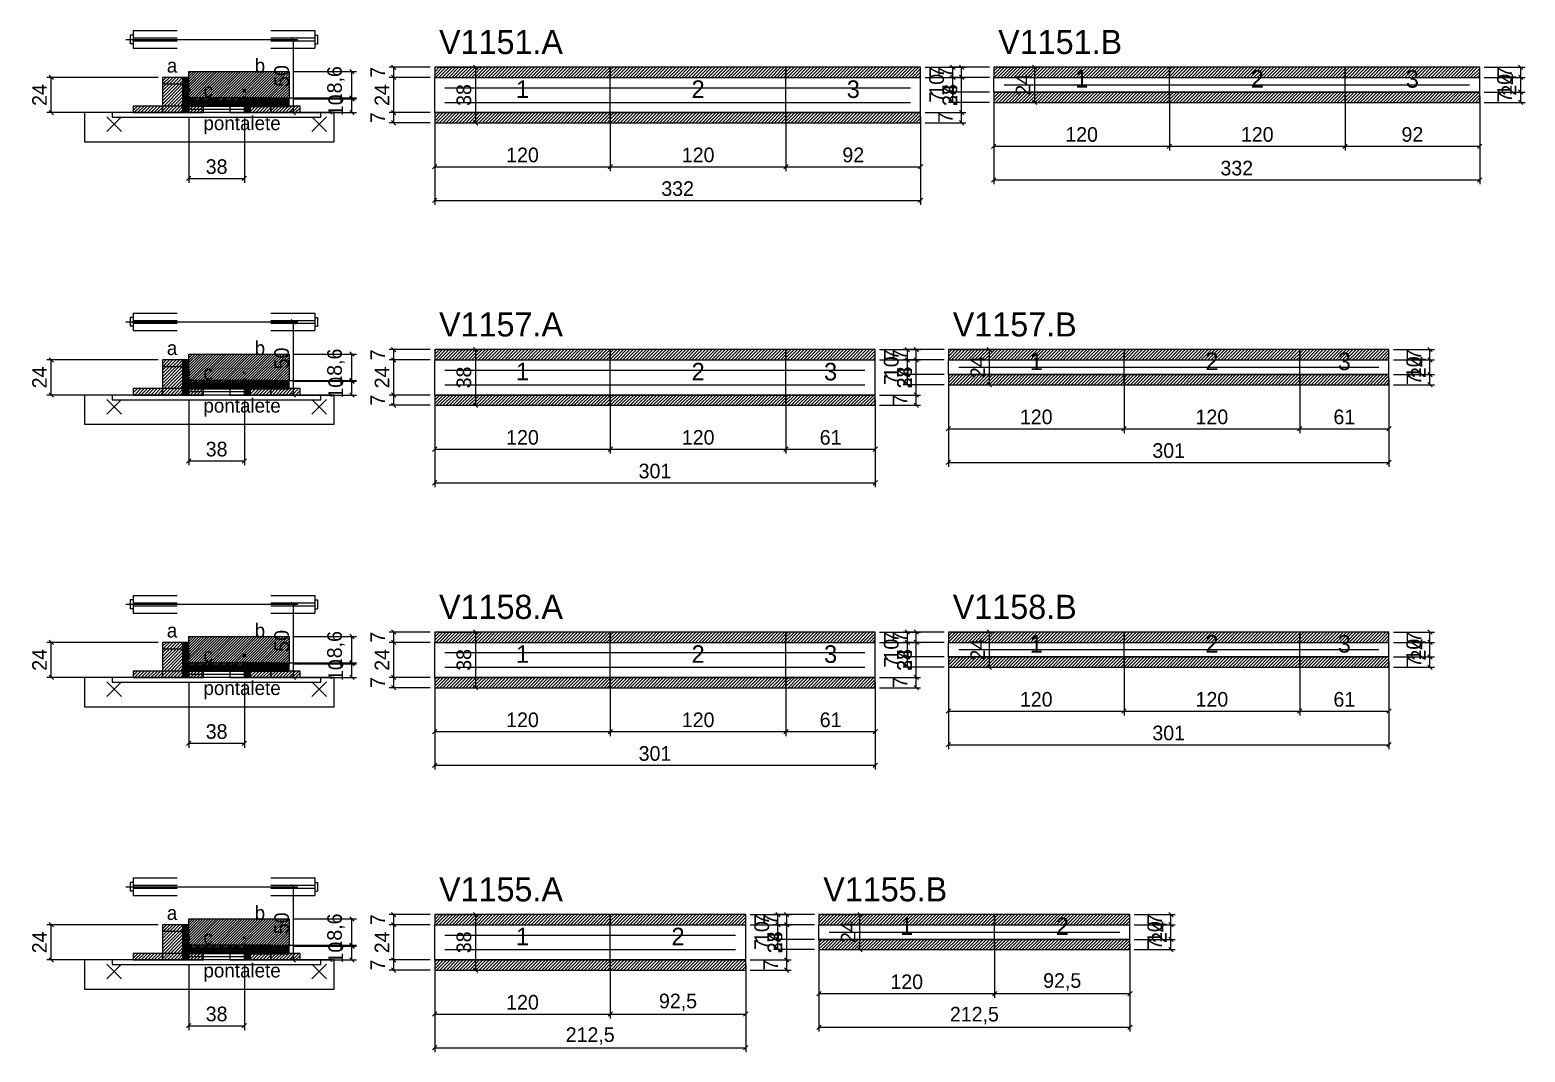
# Model space of a CAD drawing. Extents: x -10500 to 3070, y -11667 to 1250.
# Drawn here: x -69 to 953, y -11667 to -10968 of the extents above; entities that cross this region are included whole.
import ezdxf
from ezdxf.enums import TextEntityAlignment as Align

# ---------------------------------------------------------------- set-up
doc = ezdxf.new("R2010")
doc.units = 0
for name, color, linetype in [('5', 5, 'Continuous'), ('barrote', 126, 'Continuous'), ('CONCRETO', 251, 'Continuous'), ('COTA', 241, 'Continuous'), ('detalhes', 7, 'Continuous'), ('ESTRUTURACAO', 7, 'Continuous'), ('Hachura', 251, 'Continuous'), ('Madeira', 126, 'Continuous'), ('NOMENCLATURA', 7, 'Continuous'), ('Painéis', 200, 'Continuous'), ('presilha', 224, 'Continuous'), ('SARR_2.2x7', 40, 'Continuous'), ('SCO-___-LAJ', 224, 'Continuous'), ('TENSOR', 224, 'Continuous')]:
    doc.layers.add(name, color=color, linetype=linetype)
doc.dimstyles.new('PAINEL', dxfattribs={"dimtxt": 10, "dimasz": 3, "dimexe": 3, "dimexo": 3, "dimgap": 3, "dimtad": 1, "dimblk": 'OBLIQUE', "dimblk1": 'OBLIQUE', "dimcen": 2.5, "dimclrd": 4, "dimclre": 4, "dimclrt": 240, "dimazin": 3, "dimtfac": 1, "dimtmove": 0, "dimatfit": 3})

# ---------------------------------------------------------------- blocks, each defined once
blk = doc.blocks.new('PAR_ESQ')
for p, q in [((-1, -1), (1, 1)), ((-1, 1), (1, -1))]:
    blk.add_line(p, q)
blk = doc.blocks.new('PAR_FUNDO_ESQ')
for p, q in [((-1, -1), (1, 1)), ((-1, 1), (1, -1))]:
    blk.add_line(p, q)
blk = doc.blocks.new('PAR_FUNDO_DIR')
for p, q in [((-1, -1), (1, 1)), ((-1, 1), (1, -1))]:
    blk.add_line(p, q)
blk = doc.blocks.new('par_int_esq')
for p, q in [((-1, -1), (1, 1)), ((-1, 1), (1, -1))]:
    blk.add_line(p, q)
blk = doc.blocks.new('par_int_dir')
for p, q in [((-1, -1), (1, 1)), ((-1, 1), (1, -1))]:
    blk.add_line(p, q)
blk = doc.blocks.new('_OBLIQUE')
at = {"color": 0, "linetype": 'BYBLOCK'}
blk.add_line((-0.5, -0.5), (0.5, 0.5), dxfattribs=at)

msp = doc.modelspace()

# ---------------------------------------------------------------- hatches: boundary and pattern name
at = {"layer": 'COTA'}
h = msp.add_hatch(dxfattribs=at)
h.set_pattern_fill('ANSI31', scale=0.4)
h.paths.add_polyline_path([(40, -11017), (40, -10997), (108.5, -10997), (108.5, -11015.6), (78, -11015.6), (78, -11017)])
h = msp.add_hatch(dxfattribs=at)
h.set_pattern_fill('ANSI31', scale=0.5)
h.paths.add_polyline_path([(208, -11001), (328, -11001), (328, -10994), (208, -10994)])
h = msp.add_hatch(dxfattribs=at)
h.set_pattern_fill('ANSI31', scale=0.5)
h.paths.add_polyline_path([(328, -11001), (448, -11001), (448, -10994), (328, -10994)])
h = msp.add_hatch(dxfattribs=at)
h.set_pattern_fill('ANSI31', scale=0.5)
h.paths.add_polyline_path([(448, -11001), (540, -11001), (540, -10994), (448, -10994)])
h = msp.add_hatch(dxfattribs=at)
h.set_pattern_fill('ANSI31', scale=0.5)
h.paths.add_polyline_path([(590, -11001), (710, -11001), (710, -10994), (590, -10994)])
h = msp.add_hatch(dxfattribs=at)
h.set_pattern_fill('ANSI31', scale=0.5)
h.paths.add_polyline_path([(710, -11001), (830, -11001), (830, -10994), (710, -10994)])
h = msp.add_hatch(dxfattribs=at)
h.set_pattern_fill('ANSI31', scale=0.5)
h.paths.add_polyline_path([(830, -11001), (922, -11001), (922, -10994), (830, -10994)])
h = msp.add_hatch(dxfattribs=at)
h.set_pattern_fill('ANSI31', scale=0.5)
h.paths.add_polyline_path([(590, -11018), (710, -11018), (710, -11011), (590, -11011)])
h = msp.add_hatch(dxfattribs=at)
h.set_pattern_fill('ANSI31', scale=0.5)
h.paths.add_polyline_path([(710, -11018), (830, -11018), (830, -11011), (710, -11011)])
h = msp.add_hatch(dxfattribs=at)
h.set_pattern_fill('ANSI31', scale=0.5)
h.paths.add_polyline_path([(830, -11018), (922, -11018), (922, -11011), (830, -11011)])
h = msp.add_hatch(dxfattribs=at)
h.set_pattern_fill('ANSI31', scale=0.5)
h.paths.add_polyline_path([(208, -11032), (328, -11032), (328, -11025), (208, -11025)])
h = msp.add_hatch(dxfattribs=at)
h.set_pattern_fill('ANSI31', scale=0.5)
h.paths.add_polyline_path([(328, -11032), (448, -11032), (448, -11025), (328, -11025)])
h = msp.add_hatch(dxfattribs=at)
h.set_pattern_fill('ANSI31', scale=0.5)
h.paths.add_polyline_path([(448, -11032), (540, -11032), (540, -11025), (448, -11025)])
h = msp.add_hatch(dxfattribs=at)
h.set_pattern_fill('ANSI31', scale=0.4)
h.paths.add_polyline_path([(40, -11210), (40, -11190), (108.5, -11190), (108.5, -11208.6), (78, -11208.6), (78, -11210)])
h = msp.add_hatch(dxfattribs=at)
h.set_pattern_fill('ANSI31', scale=0.5)
h.paths.add_polyline_path([(208, -11194), (328, -11194), (328, -11187), (208, -11187)])
h = msp.add_hatch(dxfattribs=at)
h.set_pattern_fill('ANSI31', scale=0.5)
h.paths.add_polyline_path([(328, -11194), (448, -11194), (448, -11187), (328, -11187)])
h = msp.add_hatch(dxfattribs=at)
h.set_pattern_fill('ANSI31', scale=0.5)
h.paths.add_polyline_path([(448, -11194), (509, -11194), (509, -11187), (448, -11187)])
h = msp.add_hatch(dxfattribs=at)
h.set_pattern_fill('ANSI31', scale=0.5)
h.paths.add_polyline_path([(559, -11194), (679, -11194), (679, -11187), (559, -11187)])
h = msp.add_hatch(dxfattribs=at)
h.set_pattern_fill('ANSI31', scale=0.5)
h.paths.add_polyline_path([(679, -11194), (799, -11194), (799, -11187), (679, -11187)])
h = msp.add_hatch(dxfattribs=at)
h.set_pattern_fill('ANSI31', scale=0.5)
h.paths.add_polyline_path([(799, -11194), (860, -11194), (860, -11187), (799, -11187)])
h = msp.add_hatch(dxfattribs=at)
h.set_pattern_fill('ANSI31', scale=0.5)
h.paths.add_polyline_path([(559, -11211), (679, -11211), (679, -11204), (559, -11204)])
h = msp.add_hatch(dxfattribs=at)
h.set_pattern_fill('ANSI31', scale=0.5)
h.paths.add_polyline_path([(679, -11211), (799, -11211), (799, -11204), (679, -11204)])
h = msp.add_hatch(dxfattribs=at)
h.set_pattern_fill('ANSI31', scale=0.5)
h.paths.add_polyline_path([(799, -11211), (860, -11211), (860, -11204), (799, -11204)])
h = msp.add_hatch(dxfattribs=at)
h.set_pattern_fill('ANSI31', scale=0.5)
h.paths.add_polyline_path([(208, -11225), (328, -11225), (328, -11218), (208, -11218)])
h = msp.add_hatch(dxfattribs=at)
h.set_pattern_fill('ANSI31', scale=0.5)
h.paths.add_polyline_path([(328, -11225), (448, -11225), (448, -11218), (328, -11218)])
h = msp.add_hatch(dxfattribs=at)
h.set_pattern_fill('ANSI31', scale=0.5)
h.paths.add_polyline_path([(448, -11225), (509, -11225), (509, -11218), (448, -11218)])
h = msp.add_hatch(dxfattribs=at)
h.set_pattern_fill('ANSI31', scale=0.5)
h.paths.add_polyline_path([(208, -11387), (328, -11387), (328, -11380), (208, -11380)])
h = msp.add_hatch(dxfattribs=at)
h.set_pattern_fill('ANSI31', scale=0.5)
h.paths.add_polyline_path([(328, -11387), (448, -11387), (448, -11380), (328, -11380)])
h = msp.add_hatch(dxfattribs=at)
h.set_pattern_fill('ANSI31', scale=0.5)
h.paths.add_polyline_path([(448, -11387), (509, -11387), (509, -11380), (448, -11380)])
h = msp.add_hatch(dxfattribs=at)
h.set_pattern_fill('ANSI31', scale=0.5)
h.paths.add_polyline_path([(559, -11387), (679, -11387), (679, -11380), (559, -11380)])
h = msp.add_hatch(dxfattribs=at)
h.set_pattern_fill('ANSI31', scale=0.5)
h.paths.add_polyline_path([(679, -11387), (799, -11387), (799, -11380), (679, -11380)])
h = msp.add_hatch(dxfattribs=at)
h.set_pattern_fill('ANSI31', scale=0.5)
h.paths.add_polyline_path([(799, -11387), (860, -11387), (860, -11380), (799, -11380)])
h = msp.add_hatch(dxfattribs=at)
h.set_pattern_fill('ANSI31', scale=0.4)
h.paths.add_polyline_path([(40, -11403), (40, -11383), (108.5, -11383), (108.5, -11401.6), (78, -11401.6), (78, -11403)])
h = msp.add_hatch(dxfattribs=at)
h.set_pattern_fill('ANSI31', scale=0.5)
h.paths.add_polyline_path([(559, -11404), (679, -11404), (679, -11397), (559, -11397)])
h = msp.add_hatch(dxfattribs=at)
h.set_pattern_fill('ANSI31', scale=0.5)
h.paths.add_polyline_path([(679, -11404), (799, -11404), (799, -11397), (679, -11397)])
h = msp.add_hatch(dxfattribs=at)
h.set_pattern_fill('ANSI31', scale=0.5)
h.paths.add_polyline_path([(799, -11404), (860, -11404), (860, -11397), (799, -11397)])
h = msp.add_hatch(dxfattribs=at)
h.set_pattern_fill('ANSI31', scale=0.5)
h.paths.add_polyline_path([(208, -11418), (328, -11418), (328, -11411), (208, -11411)])
h = msp.add_hatch(dxfattribs=at)
h.set_pattern_fill('ANSI31', scale=0.5)
h.paths.add_polyline_path([(328, -11418), (448, -11418), (448, -11411), (328, -11411)])
h = msp.add_hatch(dxfattribs=at)
h.set_pattern_fill('ANSI31', scale=0.5)
h.paths.add_polyline_path([(448, -11418), (509, -11418), (509, -11411), (448, -11411)])
h = msp.add_hatch(dxfattribs=at)
h.set_pattern_fill('ANSI31', scale=0.5)
h.paths.add_polyline_path([(208, -11580), (328, -11580), (328, -11573), (208, -11573)])
h = msp.add_hatch(dxfattribs=at)
h.set_pattern_fill('ANSI31', scale=0.5)
h.paths.add_polyline_path([(328, -11580), (420.5, -11580), (420.5, -11573), (328, -11573)])
h = msp.add_hatch(dxfattribs=at)
h.set_pattern_fill('ANSI31', scale=0.5)
h.paths.add_polyline_path([(470.5, -11580), (590.5, -11580), (590.5, -11573), (470.5, -11573)])
h = msp.add_hatch(dxfattribs=at)
h.set_pattern_fill('ANSI31', scale=0.5)
h.paths.add_polyline_path([(590.5, -11580), (683, -11580), (683, -11573), (590.5, -11573)])
h = msp.add_hatch(dxfattribs=at)
h.set_pattern_fill('ANSI31', scale=0.4)
h.paths.add_polyline_path([(40, -11596), (40, -11576), (108.5, -11576), (108.5, -11594.6), (78, -11594.6), (78, -11596)])
h = msp.add_hatch(dxfattribs=at)
h.set_pattern_fill('ANSI31', scale=0.5)
h.paths.add_polyline_path([(470.5, -11597), (590.5, -11597), (590.5, -11590), (470.5, -11590)])
h = msp.add_hatch(dxfattribs=at)
h.set_pattern_fill('ANSI31', scale=0.5)
h.paths.add_polyline_path([(590.5, -11597), (683, -11597), (683, -11590), (590.5, -11590)])
h = msp.add_hatch(dxfattribs=at)
h.set_pattern_fill('ANSI31', scale=0.5)
h.paths.add_polyline_path([(208, -11611), (328, -11611), (328, -11604), (208, -11604)])
h = msp.add_hatch(dxfattribs=at)
h.set_pattern_fill('ANSI31', scale=0.5)
h.paths.add_polyline_path([(328, -11611), (420.5, -11611), (420.5, -11604), (328, -11604)])
at = {"layer": 'Hachura'}
h = msp.add_hatch(dxfattribs=at)
h.set_pattern_fill('ANSI31', scale=0.5)
h.paths.add_polyline_path([(22, -11025), (36, -11025), (36, -11001), (22, -11001)])
h = msp.add_hatch(dxfattribs=at)
h.set_pattern_fill('ANSI31', scale=0.5)
h.paths.add_polyline_path([(22, -11005.4), (36, -11005.4), (36, -11001), (22, -11001)])
h = msp.add_hatch(dxfattribs=at)
h.set_pattern_fill('SOLID')
h.paths.add_polyline_path([(36, -11025), (40, -11025), (40, -11001), (36, -11001)])
h = msp.add_hatch(dxfattribs=at)
h.set_pattern_fill('ANSI31', scale=0.5)
h.paths.add_polyline_path([(2, -11025), (22, -11025), (22, -11020.6), (2, -11020.6)])
h = msp.add_hatch(dxfattribs=at)
h.set_pattern_fill('SOLID')
h.paths.add_polyline_path([(40, -11020.6), (78, -11020.6), (78, -11017), (40, -11017)])
h = msp.add_hatch(dxfattribs=at)
h.set_pattern_fill('ANSI31', scale=0.5)
h.paths.add_polyline_path([(40, -11025), (50, -11025), (50, -11020.6), (40, -11020.6)])
h = msp.add_hatch(dxfattribs=at)
h.set_pattern_fill('SOLID')
h.paths.add_polyline_path([(78, -11025), (82, -11025), (82, -11015), (78, -11015)])
h = msp.add_hatch(dxfattribs=at)
h.set_pattern_fill('SOLID')
h.paths.add_polyline_path([(78, -11015), (108.5, -11015), (108.5, -11021), (78, -11021)])
h = msp.add_hatch(dxfattribs=at)
h.set_pattern_fill('ANSI31', scale=0.5)
h.paths.add_polyline_path([(82, -11025), (96, -11025), (96, -11015), (82, -11015)])
h = msp.add_hatch(dxfattribs=at)
h.set_pattern_fill('ANSI31', scale=0.5)
h.paths.add_polyline_path([(82, -11019.4), (96, -11019.4), (96, -11015), (82, -11015)])
h = msp.add_hatch(dxfattribs=at)
h.set_pattern_fill('ANSI31', scale=0.5)
h.paths.add_polyline_path([(96, -11025), (116, -11025), (116, -11020.6), (96, -11020.6)])
h = msp.add_hatch(dxfattribs=at)
h.set_pattern_fill('ANSI31', scale=0.5)
h.paths.add_polyline_path([(22, -11218), (36, -11218), (36, -11194), (22, -11194)])
h = msp.add_hatch(dxfattribs=at)
h.set_pattern_fill('ANSI31', scale=0.5)
h.paths.add_polyline_path([(22, -11198.4), (36, -11198.4), (36, -11194), (22, -11194)])
h = msp.add_hatch(dxfattribs=at)
h.set_pattern_fill('SOLID')
h.paths.add_polyline_path([(36, -11218), (40, -11218), (40, -11194), (36, -11194)])
h = msp.add_hatch(dxfattribs=at)
h.set_pattern_fill('ANSI31', scale=0.5)
h.paths.add_polyline_path([(2, -11218), (22, -11218), (22, -11213.6), (2, -11213.6)])
h = msp.add_hatch(dxfattribs=at)
h.set_pattern_fill('SOLID')
h.paths.add_polyline_path([(40, -11213.6), (78, -11213.6), (78, -11210), (40, -11210)])
h = msp.add_hatch(dxfattribs=at)
h.set_pattern_fill('ANSI31', scale=0.5)
h.paths.add_polyline_path([(40, -11218), (50, -11218), (50, -11213.6), (40, -11213.6)])
h = msp.add_hatch(dxfattribs=at)
h.set_pattern_fill('SOLID')
h.paths.add_polyline_path([(78, -11218), (82, -11218), (82, -11208), (78, -11208)])
h = msp.add_hatch(dxfattribs=at)
h.set_pattern_fill('SOLID')
h.paths.add_polyline_path([(78, -11208), (108.5, -11208), (108.5, -11214), (78, -11214)])
h = msp.add_hatch(dxfattribs=at)
h.set_pattern_fill('ANSI31', scale=0.5)
h.paths.add_polyline_path([(82, -11218), (96, -11218), (96, -11208), (82, -11208)])
h = msp.add_hatch(dxfattribs=at)
h.set_pattern_fill('ANSI31', scale=0.5)
h.paths.add_polyline_path([(82, -11212.4), (96, -11212.4), (96, -11208), (82, -11208)])
h = msp.add_hatch(dxfattribs=at)
h.set_pattern_fill('ANSI31', scale=0.5)
h.paths.add_polyline_path([(96, -11218), (116, -11218), (116, -11213.6), (96, -11213.6)])
h = msp.add_hatch(dxfattribs=at)
h.set_pattern_fill('ANSI31', scale=0.5)
h.paths.add_polyline_path([(22, -11411), (36, -11411), (36, -11387), (22, -11387)])
h = msp.add_hatch(dxfattribs=at)
h.set_pattern_fill('ANSI31', scale=0.5)
h.paths.add_polyline_path([(22, -11391.4), (36, -11391.4), (36, -11387), (22, -11387)])
h = msp.add_hatch(dxfattribs=at)
h.set_pattern_fill('SOLID')
h.paths.add_polyline_path([(36, -11411), (40, -11411), (40, -11387), (36, -11387)])
h = msp.add_hatch(dxfattribs=at)
h.set_pattern_fill('ANSI31', scale=0.5)
h.paths.add_polyline_path([(2, -11411), (22, -11411), (22, -11406.6), (2, -11406.6)])
h = msp.add_hatch(dxfattribs=at)
h.set_pattern_fill('SOLID')
h.paths.add_polyline_path([(40, -11406.6), (78, -11406.6), (78, -11403), (40, -11403)])
h = msp.add_hatch(dxfattribs=at)
h.set_pattern_fill('ANSI31', scale=0.5)
h.paths.add_polyline_path([(40, -11411), (50, -11411), (50, -11406.6), (40, -11406.6)])
h = msp.add_hatch(dxfattribs=at)
h.set_pattern_fill('SOLID')
h.paths.add_polyline_path([(78, -11411), (82, -11411), (82, -11401), (78, -11401)])
h = msp.add_hatch(dxfattribs=at)
h.set_pattern_fill('SOLID')
h.paths.add_polyline_path([(78, -11401), (108.5, -11401), (108.5, -11407), (78, -11407)])
h = msp.add_hatch(dxfattribs=at)
h.set_pattern_fill('ANSI31', scale=0.5)
h.paths.add_polyline_path([(82, -11411), (96, -11411), (96, -11401), (82, -11401)])
h = msp.add_hatch(dxfattribs=at)
h.set_pattern_fill('ANSI31', scale=0.5)
h.paths.add_polyline_path([(82, -11405.4), (96, -11405.4), (96, -11401), (82, -11401)])
h = msp.add_hatch(dxfattribs=at)
h.set_pattern_fill('ANSI31', scale=0.5)
h.paths.add_polyline_path([(96, -11411), (116, -11411), (116, -11406.6), (96, -11406.6)])
h = msp.add_hatch(dxfattribs=at)
h.set_pattern_fill('ANSI31', scale=0.5)
h.paths.add_polyline_path([(22, -11604), (36, -11604), (36, -11580), (22, -11580)])
h = msp.add_hatch(dxfattribs=at)
h.set_pattern_fill('ANSI31', scale=0.5)
h.paths.add_polyline_path([(22, -11584.4), (36, -11584.4), (36, -11580), (22, -11580)])
h = msp.add_hatch(dxfattribs=at)
h.set_pattern_fill('SOLID')
h.paths.add_polyline_path([(36, -11604), (40, -11604), (40, -11580), (36, -11580)])
h = msp.add_hatch(dxfattribs=at)
h.set_pattern_fill('SOLID')
h.paths.add_polyline_path([(78, -11604), (82, -11604), (82, -11594), (78, -11594)])
h = msp.add_hatch(dxfattribs=at)
h.set_pattern_fill('SOLID')
h.paths.add_polyline_path([(78, -11594), (108.5, -11594), (108.5, -11600), (78, -11600)])
h = msp.add_hatch(dxfattribs=at)
h.set_pattern_fill('ANSI31', scale=0.5)
h.paths.add_polyline_path([(82, -11604), (96, -11604), (96, -11594), (82, -11594)])
h = msp.add_hatch(dxfattribs=at)
h.set_pattern_fill('ANSI31', scale=0.5)
h.paths.add_polyline_path([(82, -11598.4), (96, -11598.4), (96, -11594), (82, -11594)])
h = msp.add_hatch(dxfattribs=at)
h.set_pattern_fill('ANSI31', scale=0.5)
h.paths.add_polyline_path([(2, -11604), (22, -11604), (22, -11599.6), (2, -11599.6)])
h = msp.add_hatch(dxfattribs=at)
h.set_pattern_fill('SOLID')
h.paths.add_polyline_path([(40, -11599.6), (78, -11599.6), (78, -11596), (40, -11596)])
h = msp.add_hatch(dxfattribs=at)
h.set_pattern_fill('ANSI31', scale=0.5)
h.paths.add_polyline_path([(40, -11604), (50, -11604), (50, -11599.6), (40, -11599.6)])
h = msp.add_hatch(dxfattribs=at)
h.set_pattern_fill('ANSI31', scale=0.5)
h.paths.add_polyline_path([(96, -11604), (116, -11604), (116, -11599.6), (96, -11599.6)])
at = {"layer": 'HACHURACONCRETO'}
h = msp.add_hatch(dxfattribs=at)
h.set_pattern_fill('ANSI31', scale=0.3)
h.paths.add_polyline_path([(40, -11020.6), (78, -11020.6), (78, -11015), (40, -11015)])
h = msp.add_hatch(dxfattribs=at)
h.set_pattern_fill('ANSI31', scale=0.3)
h.paths.add_polyline_path([(40, -11213.6), (78, -11213.6), (78, -11208), (40, -11208)])
h = msp.add_hatch(dxfattribs=at)
h.set_pattern_fill('ANSI31', scale=0.3)
h.paths.add_polyline_path([(40, -11406.6), (78, -11406.6), (78, -11401), (40, -11401)])
h = msp.add_hatch(dxfattribs=at)
h.set_pattern_fill('ANSI31', scale=0.3)
h.paths.add_polyline_path([(40, -11599.6), (78, -11599.6), (78, -11594), (40, -11594)])

# ---------------------------------------------------------------- linework, layer by layer
for p, q in [((2, -10969), (32, -10969)), ((2, -10969), (2, -10981)), ((96, -10969), (126, -10969)), ((126, -10969), (126, -10981)), ((0, -10972), (0, -10978)), ((2, -10972), (0, -10972)), ((2, -10978), (0, -10978)), ((2, -10974), (32, -10974)), ((2, -10976), (32, -10976)), ((2, -10981), (32, -10981)), ((96, -10974), (126, -10974)), ((96, -10976), (126, -10976)), ((96, -10981), (126, -10981)), ((126, -10972), (128, -10972)), ((126, -10978), (128, -10978)), ((128, -10972), (128, -10978)), ((0, -11165), (0, -11171)), ((2, -11165), (0, -11165)), ((2, -11162), (32, -11162)), ((2, -11162), (2, -11174)), ((96, -11162), (126, -11162)), ((126, -11162), (126, -11174)), ((126, -11165), (128, -11165)), ((128, -11165), (128, -11171)), ((2, -11171), (0, -11171)), ((2, -11167), (32, -11167)), ((2, -11169), (32, -11169)), ((2, -11174), (32, -11174)), ((96, -11167), (126, -11167)), ((96, -11169), (126, -11169)), ((96, -11174), (126, -11174)), ((126, -11171), (128, -11171)), ((0, -11358), (0, -11364)), ((2, -11358), (0, -11358)), ((2, -11355), (32, -11355)), ((2, -11355), (2, -11367)), ((96, -11355), (126, -11355)), ((126, -11355), (126, -11367)), ((126, -11358), (128, -11358)), ((128, -11358), (128, -11364)), ((2, -11364), (0, -11364)), ((2, -11360), (32, -11360)), ((2, -11362), (32, -11362)), ((2, -11367), (32, -11367)), ((96, -11360), (126, -11360)), ((96, -11362), (126, -11362)), ((96, -11367), (126, -11367)), ((126, -11364), (128, -11364)), ((0, -11551), (0, -11557)), ((2, -11551), (0, -11551)), ((2, -11548), (32, -11548)), ((2, -11548), (2, -11560)), ((2, -11553), (32, -11553)), ((96, -11548), (126, -11548)), ((96, -11553), (126, -11553)), ((126, -11548), (126, -11560)), ((126, -11551), (128, -11551)), ((128, -11551), (128, -11557)), ((2, -11557), (0, -11557)), ((2, -11555), (32, -11555)), ((2, -11560), (32, -11560)), ((96, -11555), (126, -11555)), ((96, -11560), (126, -11560)), ((126, -11557), (128, -11557))]:
    msp.add_line(p, q)
at = {"layer": 'BARRA_ANCORAGEM'}
for p, q in [((40, -11017.3), (78, -11017.3)), ((40, -11019.3), (40, -11017.3)), ((40, -11019.3), (78, -11019.3)), ((40, -11020.7), (78, -11020.7)), ((40, -11022.7), (40, -11020.7)), ((78, -11019.3), (78, -11017.3)), ((78, -11022.7), (78, -11020.7)), ((40, -11022.7), (78, -11022.7)), ((40, -11210.3), (78, -11210.3)), ((40, -11212.3), (40, -11210.3)), ((40, -11212.3), (78, -11212.3)), ((40, -11213.7), (78, -11213.7)), ((40, -11215.7), (40, -11213.7)), ((40, -11215.7), (78, -11215.7)), ((78, -11212.3), (78, -11210.3)), ((78, -11215.7), (78, -11213.7)), ((40, -11403.3), (78, -11403.3)), ((40, -11405.3), (40, -11403.3)), ((40, -11405.3), (78, -11405.3)), ((40, -11406.7), (78, -11406.7)), ((40, -11408.7), (40, -11406.7)), ((40, -11408.7), (78, -11408.7)), ((78, -11405.3), (78, -11403.3)), ((78, -11408.7), (78, -11406.7)), ((40, -11596.3), (78, -11596.3)), ((40, -11598.3), (40, -11596.3)), ((40, -11598.3), (78, -11598.3)), ((40, -11599.7), (78, -11599.7)), ((40, -11601.7), (40, -11599.7)), ((40, -11601.7), (78, -11601.7)), ((78, -11598.3), (78, -11596.3)), ((78, -11601.7), (78, -11599.7))]:
    msp.add_line(p, q, dxfattribs=at)
at = {"layer": 'barrote'}
for points in [[(-31.25, -11045), (139.25, -11045), (139.25, -11025), (-31.25, -11025)], [(-31.25, -11238), (139.25, -11238), (139.25, -11218), (-31.25, -11218)], [(-31.25, -11431), (139.25, -11431), (139.25, -11411), (-31.25, -11411)], [(-31.25, -11624), (139.25, -11624), (139.25, -11604), (-31.25, -11604)]]:
    msp.add_lwpolyline(points, close=True, dxfattribs=at)
at = {"layer": 'CONCRETO'}
for points in [[(40, -11017), (40, -10997), (108.5, -10997), (108.5, -11015.6), (78, -11015.6), (78, -11017)], [(40, -11210), (40, -11190), (108.5, -11190), (108.5, -11208.6), (78, -11208.6), (78, -11210)], [(40, -11403), (40, -11383), (108.5, -11383), (108.5, -11401.6), (78, -11401.6), (78, -11403)], [(40, -11596), (40, -11576), (108.5, -11576), (108.5, -11594.6), (78, -11594.6), (78, -11596)]]:
    msp.add_lwpolyline(points, close=True, dxfattribs=at)
at = {"layer": 'HACHURACONCRETO'}
for points in [[(40, -11020.6), (78, -11020.6), (78, -11015), (40, -11015)], [(40, -11213.6), (78, -11213.6), (78, -11208), (40, -11208)], [(40, -11406.6), (78, -11406.6), (78, -11401), (40, -11401)], [(40, -11599.6), (78, -11599.6), (78, -11594), (40, -11594)]]:
    msp.add_lwpolyline(points, close=True, dxfattribs=at)
at = {"layer": 'Madeira'}
for points in [[(22, -11025), (36, -11025), (36, -11001), (22, -11001)], [(22, -11005.4), (36, -11005.4), (36, -11001), (22, -11001)], [(2, -11025), (22, -11025), (22, -11020.6), (2, -11020.6)], [(22, -11025), (36, -11025), (36, -11020.6), (22, -11020.6)], [(40, -11025), (50, -11025), (50, -11020.6), (40, -11020.6)], [(68, -11025), (78, -11025), (78, -11020.6), (68, -11020.6)], [(82, -11025), (96, -11025), (96, -11015), (82, -11015)], [(82, -11019.4), (96, -11019.4), (96, -11015), (82, -11015)], [(96, -11025), (116, -11025), (116, -11020.6), (96, -11020.6)], [(22, -11218), (36, -11218), (36, -11194), (22, -11194)], [(22, -11198.4), (36, -11198.4), (36, -11194), (22, -11194)], [(2, -11218), (22, -11218), (22, -11213.6), (2, -11213.6)], [(22, -11218), (36, -11218), (36, -11213.6), (22, -11213.6)], [(40, -11218), (50, -11218), (50, -11213.6), (40, -11213.6)], [(68, -11218), (78, -11218), (78, -11213.6), (68, -11213.6)], [(82, -11218), (96, -11218), (96, -11208), (82, -11208)], [(82, -11212.4), (96, -11212.4), (96, -11208), (82, -11208)], [(96, -11218), (116, -11218), (116, -11213.6), (96, -11213.6)], [(22, -11411), (36, -11411), (36, -11387), (22, -11387)], [(22, -11391.4), (36, -11391.4), (36, -11387), (22, -11387)], [(2, -11411), (22, -11411), (22, -11406.6), (2, -11406.6)], [(22, -11411), (36, -11411), (36, -11406.6), (22, -11406.6)], [(40, -11411), (50, -11411), (50, -11406.6), (40, -11406.6)], [(68, -11411), (78, -11411), (78, -11406.6), (68, -11406.6)], [(82, -11411), (96, -11411), (96, -11401), (82, -11401)], [(82, -11405.4), (96, -11405.4), (96, -11401), (82, -11401)], [(96, -11411), (116, -11411), (116, -11406.6), (96, -11406.6)], [(22, -11604), (36, -11604), (36, -11580), (22, -11580)], [(22, -11584.4), (36, -11584.4), (36, -11580), (22, -11580)], [(82, -11604), (96, -11604), (96, -11594), (82, -11594)], [(82, -11598.4), (96, -11598.4), (96, -11594), (82, -11594)], [(2, -11604), (22, -11604), (22, -11599.6), (2, -11599.6)], [(22, -11604), (36, -11604), (36, -11599.6), (22, -11599.6)], [(40, -11604), (50, -11604), (50, -11599.6), (40, -11599.6)], [(68, -11604), (78, -11604), (78, -11599.6), (68, -11599.6)], [(96, -11604), (116, -11604), (116, -11599.6), (96, -11599.6)]]:
    msp.add_lwpolyline(points, close=True, dxfattribs=at)
at = {"layer": 'Painéis'}
for p, q in [((208, -11001), (328, -11001)), ((208, -11025), (208, -11001)), ((328, -11025), (328, -11001)), ((328, -11025), (328, -11001)), ((328, -11001), (448, -11001)), ((328, -11025), (328, -11001)), ((448, -11025), (448, -11001)), ((448, -11025), (448, -11001)), ((448, -11001), (540, -11001)), ((448, -11025), (448, -11001)), ((540, -11025), (540, -11001)), ((590, -11001), (710, -11001)), ((590, -11011), (590, -11001)), ((710, -11011), (710, -11001)), ((710, -11011), (710, -11001)), ((710, -11001), (830, -11001)), ((710, -11011), (710, -11001)), ((830, -11011), (830, -11001)), ((830, -11011), (830, -11001)), ((830, -11001), (922, -11001)), ((830, -11011), (830, -11001)), ((922, -11011), (922, -11001)), ((590, -11011), (710, -11011)), ((710, -11011), (830, -11011)), ((830, -11011), (922, -11011)), ((208, -11025), (328, -11025)), ((328, -11025), (448, -11025)), ((448, -11025), (540, -11025)), ((208, -11194), (328, -11194)), ((208, -11218), (208, -11194)), ((328, -11218), (328, -11194)), ((328, -11218), (328, -11194)), ((328, -11194), (448, -11194)), ((328, -11218), (328, -11194)), ((448, -11218), (448, -11194)), ((448, -11218), (448, -11194)), ((448, -11194), (509, -11194)), ((448, -11218), (448, -11194)), ((509, -11218), (509, -11194)), ((559, -11194), (679, -11194)), ((559, -11204), (559, -11194)), ((679, -11204), (679, -11194)), ((679, -11204), (679, -11194)), ((679, -11194), (799, -11194)), ((679, -11204), (679, -11194)), ((799, -11204), (799, -11194)), ((799, -11204), (799, -11194)), ((799, -11194), (860, -11194)), ((799, -11204), (799, -11194)), ((860, -11204), (860, -11194)), ((559, -11204), (679, -11204)), ((679, -11204), (799, -11204)), ((799, -11204), (860, -11204)), ((208, -11218), (328, -11218)), ((328, -11218), (448, -11218)), ((448, -11218), (509, -11218)), ((208, -11387), (328, -11387)), ((208, -11411), (208, -11387)), ((328, -11411), (328, -11387)), ((328, -11411), (328, -11387)), ((328, -11387), (448, -11387)), ((328, -11411), (328, -11387)), ((448, -11411), (448, -11387)), ((448, -11411), (448, -11387)), ((448, -11387), (509, -11387)), ((448, -11411), (448, -11387)), ((509, -11411), (509, -11387)), ((559, -11387), (679, -11387)), ((559, -11397), (559, -11387)), ((679, -11397), (679, -11387)), ((679, -11397), (679, -11387)), ((679, -11387), (799, -11387)), ((679, -11397), (679, -11387)), ((799, -11397), (799, -11387)), ((799, -11397), (799, -11387)), ((799, -11387), (860, -11387)), ((799, -11397), (799, -11387)), ((860, -11397), (860, -11387)), ((559, -11397), (679, -11397)), ((679, -11397), (799, -11397)), ((799, -11397), (860, -11397)), ((208, -11411), (328, -11411)), ((328, -11411), (448, -11411)), ((448, -11411), (509, -11411)), ((208, -11580), (328, -11580)), ((208, -11604), (208, -11580)), ((328, -11604), (328, -11580)), ((328, -11604), (328, -11580)), ((328, -11580), (420.5, -11580)), ((328, -11604), (328, -11580)), ((420.5, -11604), (420.5, -11580)), ((470.5, -11580), (590.5, -11580)), ((470.5, -11590), (470.5, -11580)), ((590.5, -11590), (590.5, -11580)), ((590.5, -11590), (590.5, -11580)), ((590.5, -11580), (683, -11580)), ((590.5, -11590), (590.5, -11580)), ((683, -11590), (683, -11580)), ((470.5, -11590), (590.5, -11590)), ((590.5, -11590), (683, -11590)), ((208, -11604), (328, -11604)), ((328, -11604), (420.5, -11604))]:
    msp.add_line(p, q, dxfattribs=at)
for points in [[(36, -11025), (40, -11025), (40, -11001), (36, -11001)], [(40, -11020.6), (78, -11020.6), (78, -11017), (40, -11017)], [(78, -11025), (82, -11025), (82, -11015), (78, -11015)], [(78, -11015), (108.5, -11015), (108.5, -11015.6), (78, -11015.6)], [(36, -11218), (40, -11218), (40, -11194), (36, -11194)], [(40, -11213.6), (78, -11213.6), (78, -11210), (40, -11210)], [(78, -11218), (82, -11218), (82, -11208), (78, -11208)], [(78, -11208), (108.5, -11208), (108.5, -11208.6), (78, -11208.6)], [(36, -11411), (40, -11411), (40, -11387), (36, -11387)], [(40, -11406.6), (78, -11406.6), (78, -11403), (40, -11403)], [(78, -11411), (82, -11411), (82, -11401), (78, -11401)], [(78, -11401), (108.5, -11401), (108.5, -11401.6), (78, -11401.6)], [(36, -11604), (40, -11604), (40, -11580), (36, -11580)], [(78, -11604), (82, -11604), (82, -11594), (78, -11594)], [(78, -11594), (108.5, -11594), (108.5, -11594.6), (78, -11594.6)], [(40, -11599.6), (78, -11599.6), (78, -11596), (40, -11596)]]:
    msp.add_lwpolyline(points, close=True, dxfattribs=at)
at = {"layer": 'presilha'}
for p, q in [((-16, -11038), (-6, -11028)), ((-16, -11028), (-6, -11038)), ((124, -11038), (134, -11028)), ((124, -11028), (134, -11038)), ((-16, -11231), (-6, -11221)), ((-16, -11221), (-6, -11231)), ((124, -11231), (134, -11221)), ((124, -11221), (134, -11231)), ((-16, -11424), (-6, -11414)), ((-16, -11414), (-6, -11424)), ((124, -11424), (134, -11414)), ((124, -11414), (134, -11424)), ((-16, -11617), (-6, -11607)), ((-16, -11607), (-6, -11617)), ((124, -11617), (134, -11607)), ((124, -11607), (134, -11617))]:
    msp.add_line(p, q, dxfattribs=at)
at = {"layer": 'SARR_2.2x7'}
for points in [[(215, -11008), (328, -11008)], [(215, -11008), (328, -11008)], [(328, -11008), (448, -11008)], [(328, -11008), (448, -11008)], [(448, -11008), (533, -11008)], [(448, -11008), (533, -11008)], [(597, -11006), (710, -11006)], [(597, -11006), (710, -11006)], [(710, -11006), (830, -11006)], [(710, -11006), (830, -11006)], [(830, -11006), (915, -11006)], [(830, -11006), (915, -11006)], [(215, -11018), (328, -11018)], [(215, -11018), (328, -11018)], [(328, -11018), (448, -11018)], [(328, -11018), (448, -11018)], [(448, -11018), (533, -11018)], [(448, -11018), (533, -11018)], [(215, -11201), (328, -11201)], [(215, -11201), (328, -11201)], [(328, -11201), (448, -11201)], [(328, -11201), (448, -11201)], [(448, -11201), (502, -11201)], [(448, -11201), (502, -11201)], [(566, -11199), (679, -11199)], [(566, -11199), (679, -11199)], [(679, -11199), (799, -11199)], [(679, -11199), (799, -11199)], [(799, -11199), (853, -11199)], [(799, -11199), (853, -11199)], [(215, -11211), (328, -11211)], [(215, -11211), (328, -11211)], [(328, -11211), (448, -11211)], [(328, -11211), (448, -11211)], [(448, -11211), (502, -11211)], [(448, -11211), (502, -11211)], [(215, -11394), (328, -11394)], [(215, -11394), (328, -11394)], [(328, -11394), (448, -11394)], [(328, -11394), (448, -11394)], [(448, -11394), (502, -11394)], [(448, -11394), (502, -11394)], [(566, -11392), (679, -11392)], [(566, -11392), (679, -11392)], [(679, -11392), (799, -11392)], [(679, -11392), (799, -11392)], [(799, -11392), (853, -11392)], [(799, -11392), (853, -11392)], [(215, -11404), (328, -11404)], [(215, -11404), (328, -11404)], [(328, -11404), (448, -11404)], [(328, -11404), (448, -11404)], [(448, -11404), (502, -11404)], [(448, -11404), (502, -11404)], [(215, -11587), (328, -11587)], [(215, -11587), (328, -11587)], [(328, -11587), (413.5, -11587)], [(328, -11587), (413.5, -11587)], [(477.5, -11585), (590.5, -11585)], [(477.5, -11585), (590.5, -11585)], [(590.5, -11585), (676, -11585)], [(590.5, -11585), (676, -11585)], [(215, -11597), (328, -11597)], [(215, -11597), (328, -11597)], [(328, -11597), (413.5, -11597)], [(328, -11597), (413.5, -11597)]]:
    msp.add_lwpolyline(points, dxfattribs=at)
at = {"layer": 'SARRAFO_2_2X7'}
for p, q in [((36, -11010.2), (36, -11005.8)), ((36, -11005.8), (40, -11005.8)), ((36, -11010.2), (40, -11010.2)), ((40, -11010.2), (40, -11005.8)), ((36, -11020.2), (36, -11015.8)), ((36, -11015.8), (40, -11015.8)), ((36, -11020.2), (40, -11020.2)), ((40, -11020.2), (40, -11015.8)), ((78, -11022.2), (78, -11017.8)), ((78, -11017.8), (82, -11017.8)), ((78, -11022.2), (82, -11022.2)), ((82, -11022.2), (82, -11017.8)), ((36, -11203.2), (36, -11198.8)), ((36, -11198.8), (40, -11198.8)), ((36, -11203.2), (40, -11203.2)), ((40, -11203.2), (40, -11198.8)), ((36, -11213.2), (36, -11208.8)), ((36, -11208.8), (40, -11208.8)), ((36, -11213.2), (40, -11213.2)), ((40, -11213.2), (40, -11208.8)), ((78, -11215.2), (78, -11210.8)), ((78, -11210.8), (82, -11210.8)), ((78, -11215.2), (82, -11215.2)), ((82, -11215.2), (82, -11210.8)), ((36, -11396.2), (36, -11391.8)), ((36, -11391.8), (40, -11391.8)), ((36, -11396.2), (40, -11396.2)), ((40, -11396.2), (40, -11391.8)), ((36, -11406.2), (36, -11401.8)), ((36, -11401.8), (40, -11401.8)), ((36, -11406.2), (40, -11406.2)), ((40, -11406.2), (40, -11401.8)), ((78, -11408.2), (78, -11403.8)), ((78, -11403.8), (82, -11403.8)), ((78, -11408.2), (82, -11408.2)), ((82, -11408.2), (82, -11403.8)), ((36, -11589.2), (36, -11584.8)), ((36, -11584.8), (40, -11584.8)), ((36, -11589.2), (40, -11589.2)), ((40, -11589.2), (40, -11584.8)), ((36, -11599.2), (36, -11594.8)), ((36, -11594.8), (40, -11594.8)), ((36, -11599.2), (40, -11599.2)), ((40, -11599.2), (40, -11594.8)), ((78, -11601.2), (78, -11596.8)), ((78, -11596.8), (82, -11596.8)), ((78, -11601.2), (82, -11601.2)), ((82, -11601.2), (82, -11596.8))]:
    msp.add_line(p, q, dxfattribs=at)
at = {"layer": 'SCO-___-LAJ'}
for points in [[(208, -11001), (328, -11001), (328, -10994), (208, -10994)], [(328, -11001), (448, -11001), (448, -10994), (328, -10994)], [(448, -11001), (540, -11001), (540, -10994), (448, -10994)], [(590, -11001), (710, -11001), (710, -10994), (590, -10994)], [(710, -11001), (830, -11001), (830, -10994), (710, -10994)], [(830, -11001), (922, -11001), (922, -10994), (830, -10994)], [(590, -11018), (710, -11018), (710, -11011), (590, -11011)], [(710, -11018), (830, -11018), (830, -11011), (710, -11011)], [(830, -11018), (922, -11018), (922, -11011), (830, -11011)], [(-12.25, -11028.2), (130.25, -11028.2), (130.25, -11025), (-12.25, -11025)], [(208, -11032), (328, -11032), (328, -11025), (208, -11025)], [(328, -11032), (448, -11032), (448, -11025), (328, -11025)], [(448, -11032), (540, -11032), (540, -11025), (448, -11025)], [(208, -11194), (328, -11194), (328, -11187), (208, -11187)], [(328, -11194), (448, -11194), (448, -11187), (328, -11187)], [(448, -11194), (509, -11194), (509, -11187), (448, -11187)], [(559, -11194), (679, -11194), (679, -11187), (559, -11187)], [(679, -11194), (799, -11194), (799, -11187), (679, -11187)], [(799, -11194), (860, -11194), (860, -11187), (799, -11187)], [(559, -11211), (679, -11211), (679, -11204), (559, -11204)], [(679, -11211), (799, -11211), (799, -11204), (679, -11204)], [(799, -11211), (860, -11211), (860, -11204), (799, -11204)], [(-12.25, -11221.2), (130.25, -11221.2), (130.25, -11218), (-12.25, -11218)], [(208, -11225), (328, -11225), (328, -11218), (208, -11218)], [(328, -11225), (448, -11225), (448, -11218), (328, -11218)], [(448, -11225), (509, -11225), (509, -11218), (448, -11218)], [(208, -11387), (328, -11387), (328, -11380), (208, -11380)], [(328, -11387), (448, -11387), (448, -11380), (328, -11380)], [(448, -11387), (509, -11387), (509, -11380), (448, -11380)], [(559, -11387), (679, -11387), (679, -11380), (559, -11380)], [(679, -11387), (799, -11387), (799, -11380), (679, -11380)], [(799, -11387), (860, -11387), (860, -11380), (799, -11380)], [(559, -11404), (679, -11404), (679, -11397), (559, -11397)], [(679, -11404), (799, -11404), (799, -11397), (679, -11397)], [(799, -11404), (860, -11404), (860, -11397), (799, -11397)], [(-12.25, -11414.2), (130.25, -11414.2), (130.25, -11411), (-12.25, -11411)], [(208, -11418), (328, -11418), (328, -11411), (208, -11411)], [(328, -11418), (448, -11418), (448, -11411), (328, -11411)], [(448, -11418), (509, -11418), (509, -11411), (448, -11411)], [(208, -11580), (328, -11580), (328, -11573), (208, -11573)], [(328, -11580), (420.5, -11580), (420.5, -11573), (328, -11573)], [(470.5, -11580), (590.5, -11580), (590.5, -11573), (470.5, -11573)], [(590.5, -11580), (683, -11580), (683, -11573), (590.5, -11573)], [(470.5, -11597), (590.5, -11597), (590.5, -11590), (470.5, -11590)], [(590.5, -11597), (683, -11597), (683, -11590), (590.5, -11590)], [(-12.25, -11607.2), (130.25, -11607.2), (130.25, -11604), (-12.25, -11604)], [(208, -11611), (328, -11611), (328, -11604), (208, -11604)], [(328, -11611), (420.5, -11611), (420.5, -11604), (328, -11604)]]:
    msp.add_lwpolyline(points, close=True, dxfattribs=at)
at = {"layer": 'TENSOR'}
for p, q in [((-3, -10975), (106.5, -10975)), ((-3, -11168), (106.5, -11168)), ((-3, -11361), (106.5, -11361)), ((-3, -11554), (106.5, -11554))]:
    msp.add_line(p, q, dxfattribs=at)

# ---------------------------------------------------------------- block references
at = {"layer": 'Painéis'}
for name, p in [('par_int_esq', (40, -11010)), ('par_int_dir', (78, -11010)), ('PAR_ESQ', (36, -11020)), ('PAR_FUNDO_ESQ', (40, -11015)), ('PAR_FUNDO_DIR', (78, -11015)), ('par_int_esq', (40, -11203)), ('par_int_dir', (78, -11203)), ('PAR_ESQ', (36, -11213)), ('PAR_FUNDO_ESQ', (40, -11208)), ('PAR_FUNDO_DIR', (78, -11208)), ('par_int_esq', (40, -11396)), ('PAR_FUNDO_ESQ', (40, -11401)), ('par_int_dir', (78, -11396)), ('PAR_FUNDO_DIR', (78, -11401)), ('PAR_ESQ', (36, -11406)), ('par_int_esq', (40, -11589)), ('PAR_FUNDO_ESQ', (40, -11594)), ('par_int_dir', (78, -11589)), ('PAR_FUNDO_DIR', (78, -11594)), ('PAR_ESQ', (36, -11599))]:
    msp.add_blockref(name, p, dxfattribs=at)

# ---------------------------------------------------------------- texts
at = {"layer": '5'}
for s, p in [('1', (650, -11002)), ('2', (770, -11002)), ('3', (876, -11002)), ('1', (268, -11009)), ('2', (388, -11009)), ('3', (494, -11009)), ('1', (268, -11202)), ('2', (388, -11202)), ('3', (478.5, -11202)), ('1', (619, -11195)), ('2', (739, -11195)), ('3', (829.5, -11195)), ('1', (268, -11395)), ('2', (388, -11395)), ('3', (478.5, -11395)), ('1', (619, -11388)), ('2', (739, -11388)), ('3', (829.5, -11388)), ('1', (268, -11588)), ('2', (374.25, -11588)), ('1', (530.5, -11581)), ('2', (636.75, -11581))]:
    msp.add_text(s, height=12, dxfattribs=at).set_placement(p, align=Align.MIDDLE_CENTER)
at = {"layer": 'detalhes'}
for s, p in [('a', (25, -10997.7)), ('b', (85, -10997.7)), ('c', (50, -11014.5)), ('a', (25, -11190.7)), ('b', (85, -11190.7)), ('c', (50, -11207.5)), ('a', (25, -11383.7)), ('b', (85, -11383.7)), ('c', (50, -11400.5)), ('a', (25, -11576.7)), ('b', (85, -11576.7)), ('c', (50, -11593.5))]:
    msp.add_text(s, height=9.6, dxfattribs=at).set_placement(p)
at = {"layer": 'ESTRUTURACAO'}
for p in [(50, -11037), (50, -11230), (50, -11423), (50, -11616)]:
    msp.add_text('pontalete', height=9.6, dxfattribs=at).set_placement(p)
at = {"layer": 'NOMENCLATURA'}
for s, p in [('V1151.A', (211, -10985)), ('V1151.B', (593, -10985)), ('V1157.A', (211, -11178)), ('V1157.B', (562, -11178)), ('V1158.A', (211, -11371)), ('V1158.B', (562, -11371)), ('V1155.A', (211, -11564)), ('V1155.B', (473.5, -11564))]:
    msp.add_text(s, height=16.5, dxfattribs=at).set_placement(p)

# ---------------------------------------------------------------- dimensions: what is measured, and where the dimension line sits
at = {"layer": 'COTA'}
for base, p1, p2 in [((111.5, -11025), (96, -11025), (96, -10975)), ((-54, -11025), (2, -11025), (22, -11001)), ((151.5, -11015.6), (108.5, -11015.6), (108.5, -10997)), ((180, -11001), (208, -11001), (208, -10994)), ((180, -11025), (208, -11025), (208, -11001)), ((236, -11032), (208, -11032), (208, -10994)), ((568, -11032), (540, -11032), (540, -10994)), ((568, -11001), (540, -11001), (540, -10994)), ((568, -11025), (540, -11025), (540, -11001)), ((562, -11001), (590, -11001), (590, -10994)), ((562, -11011), (590, -11011), (590, -11001)), ((618, -11018), (590, -11018), (590, -10994)), ((950, -11018), (922, -11018), (922, -10994)), ((950, -11001), (922, -11001), (922, -10994)), ((950, -11011), (922, -11011), (922, -11001)), ((151.5, -11025), (96, -11025), (96, -11015)), ((562, -11018), (590, -11018), (590, -11011)), ((950, -11018), (922, -11018), (922, -11011)), ((180, -11032), (208, -11032), (208, -11025)), ((568, -11032), (540, -11032), (540, -11025)), ((111.5, -11218), (96, -11218), (96, -11168)), ((151.5, -11208.6), (108.5, -11208.6), (108.5, -11190)), ((180, -11194), (208, -11194), (208, -11187)), ((236, -11225), (208, -11225), (208, -11187)), ((537, -11225), (509, -11225), (509, -11187)), ((537, -11194), (509, -11194), (509, -11187)), ((531, -11194), (559, -11194), (559, -11187)), ((587, -11211), (559, -11211), (559, -11187)), ((888, -11211), (860, -11211), (860, -11187)), ((888, -11194), (860, -11194), (860, -11187)), ((-54, -11218), (2, -11218), (22, -11194)), ((180, -11218), (208, -11218), (208, -11194)), ((537, -11218), (509, -11218), (509, -11194)), ((531, -11204), (559, -11204), (559, -11194)), ((888, -11204), (860, -11204), (860, -11194)), ((151.5, -11218), (96, -11218), (96, -11208)), ((531, -11211), (559, -11211), (559, -11204)), ((888, -11211), (860, -11211), (860, -11204)), ((180, -11225), (208, -11225), (208, -11218)), ((537, -11225), (509, -11225), (509, -11218)), ((111.5, -11411), (96, -11411), (96, -11361)), ((151.5, -11401.6), (108.5, -11401.6), (108.5, -11383)), ((180, -11387), (208, -11387), (208, -11380)), ((236, -11418), (208, -11418), (208, -11380)), ((537, -11418), (509, -11418), (509, -11380)), ((537, -11387), (509, -11387), (509, -11380)), ((531, -11387), (559, -11387), (559, -11380)), ((587, -11404), (559, -11404), (559, -11380)), ((888, -11404), (860, -11404), (860, -11380)), ((888, -11387), (860, -11387), (860, -11380)), ((-54, -11411), (2, -11411), (22, -11387)), ((180, -11411), (208, -11411), (208, -11387)), ((537, -11411), (509, -11411), (509, -11387)), ((531, -11397), (559, -11397), (559, -11387)), ((888, -11397), (860, -11397), (860, -11387)), ((151.5, -11411), (96, -11411), (96, -11401)), ((531, -11404), (559, -11404), (559, -11397)), ((888, -11404), (860, -11404), (860, -11397)), ((180, -11418), (208, -11418), (208, -11411)), ((537, -11418), (509, -11418), (509, -11411)), ((111.5, -11604), (96, -11604), (96, -11554)), ((151.5, -11594.6), (108.5, -11594.6), (108.5, -11576)), ((180, -11580), (208, -11580), (208, -11573)), ((236, -11611), (208, -11611), (208, -11573)), ((448.5, -11611), (420.5, -11611), (420.5, -11573)), ((448.5, -11580), (420.5, -11580), (420.5, -11573)), ((442.5, -11580), (470.5, -11580), (470.5, -11573)), ((498.5, -11597), (470.5, -11597), (470.5, -11573)), ((711, -11597), (683, -11597), (683, -11573)), ((711, -11580), (683, -11580), (683, -11573)), ((-54, -11604), (2, -11604), (22, -11580)), ((180, -11604), (208, -11604), (208, -11580)), ((448.5, -11604), (420.5, -11604), (420.5, -11580)), ((442.5, -11590), (470.5, -11590), (470.5, -11580)), ((711, -11590), (683, -11590), (683, -11580)), ((151.5, -11604), (96, -11604), (96, -11594)), ((442.5, -11597), (470.5, -11597), (470.5, -11590)), ((711, -11597), (683, -11597), (683, -11590)), ((180, -11611), (208, -11611), (208, -11604)), ((448.5, -11611), (420.5, -11611), (420.5, -11604))]:
    msp.add_linear_dim(base=base, p1=p1, p2=p2, angle=90, dimstyle='PAINEL', dxfattribs=at).render()
for base, p1, p2 in [((590, -11048), (590, -11011), (710, -11011)), ((590, -11071), (590, -11011), (922, -11011)), ((710, -11048), (710, -11011), (830, -11011)), ((830, -11048), (830, -11011), (922, -11011)), ((40, -11070), (40, -11025), (78, -11025)), ((208, -11062), (208, -11025), (328, -11025)), ((208, -11085), (208, -11025), (540, -11025)), ((328, -11062), (328, -11025), (448, -11025)), ((448, -11062), (448, -11025), (540, -11025)), ((559, -11241), (559, -11204), (679, -11204)), ((559, -11264), (559, -11204), (860, -11204)), ((679, -11241), (679, -11204), (799, -11204)), ((799, -11241), (799, -11204), (860, -11204)), ((40, -11263), (40, -11218), (78, -11218)), ((208, -11255), (208, -11218), (328, -11218)), ((208, -11278), (208, -11218), (509, -11218)), ((328, -11255), (328, -11218), (448, -11218)), ((448, -11255), (448, -11218), (509, -11218)), ((559, -11434), (559, -11397), (679, -11397)), ((559, -11457), (559, -11397), (860, -11397)), ((679, -11434), (679, -11397), (799, -11397)), ((799, -11434), (799, -11397), (860, -11397)), ((40, -11456), (40, -11411), (78, -11411)), ((208, -11448), (208, -11411), (328, -11411)), ((208, -11471), (208, -11411), (509, -11411)), ((328, -11448), (328, -11411), (448, -11411)), ((448, -11448), (448, -11411), (509, -11411)), ((470.5, -11627), (470.5, -11590), (590.5, -11590)), ((470.5, -11650), (470.5, -11590), (683, -11590)), ((590.5, -11627), (590.5, -11590), (683, -11590)), ((40, -11649), (40, -11604), (78, -11604)), ((208, -11641), (208, -11604), (328, -11604)), ((208, -11664), (208, -11604), (420.5, -11604)), ((328, -11641), (328, -11604), (420.5, -11604))]:
    msp.add_linear_dim(base=base, p1=p1, p2=p2, dimstyle='PAINEL', dxfattribs=at).render()

doc.saveas('drawing.dxf')
